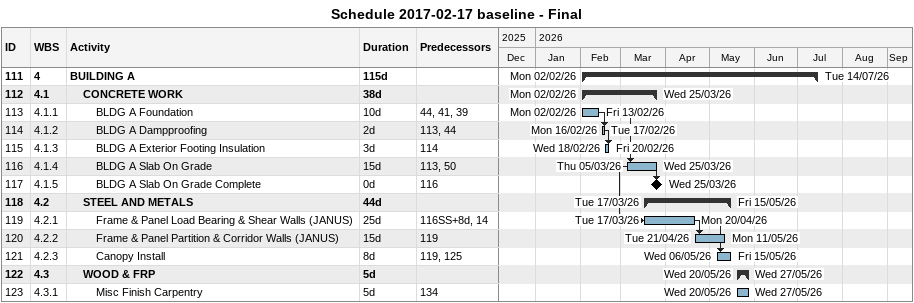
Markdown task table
Schedule 2017-02-17 baseline - Final

| ID | WBS | Task | Duration | Start | Finish | Predecessors |
|---|---|---|---|---|---|---|
| 111 | 4 | **BUILDING A** | 115d | 2026-02-02 | 2026-07-14 |  |
| 112 | 4.1 | **CONCRETE WORK** | 38d | 2026-02-02 | 2026-03-25 |  |
| 113 | 4.1.1 | BLDG A Foundation | 10d | 2026-02-02 | 2026-02-13 | 44, 41, 39 |
| 114 | 4.1.2 | BLDG A Dampproofing | 2d | 2026-02-16 | 2026-02-17 | 113, 44 |
| 115 | 4.1.3 | BLDG A Exterior Footing Insulation | 3d | 2026-02-18 | 2026-02-20 | 114 |
| 116 | 4.1.4 | BLDG A Slab On Grade | 15d | 2026-03-05 | 2026-03-25 | 113, 50 |
| 117 | 4.1.5 | BLDG A Slab On Grade Complete | 0d | 2026-03-25 | 2026-03-25 | 116 |
| 118 | 4.2 | **STEEL AND METALS** | 44d | 2026-03-17 | 2026-05-15 |  |
| 119 | 4.2.1 | Frame & Panel Load Bearing & Shear Walls (JANUS) | 25d | 2026-03-17 | 2026-04-20 | 116SS+8d, 14 |
| 120 | 4.2.2 | Frame & Panel Partition & Corridor Walls (JANUS) | 15d | 2026-04-21 | 2026-05-11 | 119 |
| 121 | 4.2.3 | Canopy Install | 8d | 2026-05-06 | 2026-05-15 | 119, 125 |
| 122 | 4.3 | **WOOD & FRP** | 5d | 2026-05-20 | 2026-05-27 |  |
| 123 | 4.3.1 | Misc Finish Carpentry | 5d | 2026-05-20 | 2026-05-27 | 134 |
